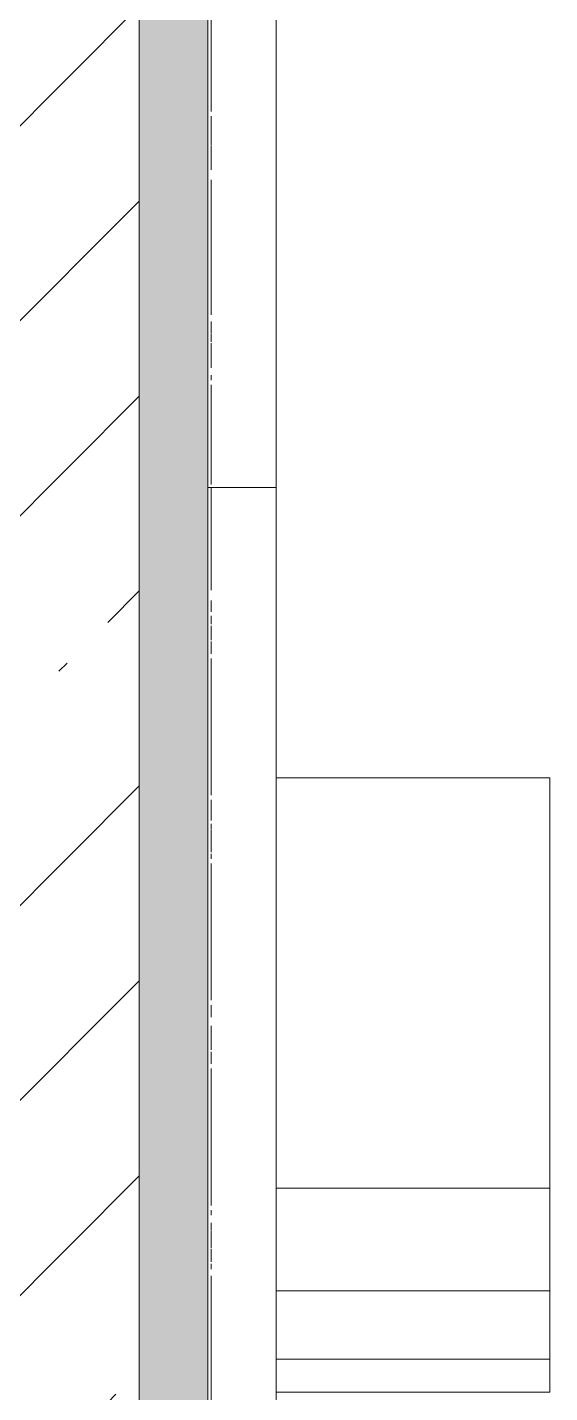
# Model space of a CAD drawing. Header units: millimetres. Extents: x 81494 to 296443, y -8553 to 29000.
# Drawn here: x 100767.2 to 100920, y 19989.7 to 20389.1 of the extents above; entities that cross this region are included whole.
import ezdxf

# ---------------------------------------------------------------- set-up
doc = ezdxf.new("R2010")
doc.units = ezdxf.units.MM
doc.layers.add('A-WALL', color=7, linetype='Continuous', lineweight=9)
doc.layers.add('I-WALL', color=7, linetype='Continuous', lineweight=9)
for name, color, linetype, lineweight, true_color in [('A-WALL-1', 9, 'Continuous', 9, 0x808080), ('A-WALL-FNSH-1', 9, 'Continuous', 9, 0x808080), ('I-FURN-1', 9, 'Continuous', 9, 0x808080)]:
    doc.layers.add(name, color=color, linetype=linetype, lineweight=lineweight, true_color=true_color)

# ---------------------------------------------------------------- blocks, each defined once
blk = doc.blocks.new('Бизиборд лего - бизиборд 1_21б-32328682-План расстановки мебели и оборудования 1 этажа в осях 23_1-33')
at = {"layer": 'I-FURN-1'}
for p, q in [((-765, 100), (-915, 100)), ((-915, 100), (-915, 20)), ((-915, 20), (-915, 100)), ((-915, 100), (-765, 100)), ((-765, 100), (-795, 100)), ((-795, 100), (-795, 20)), ((-795, 20), (-795, 100)), ((-795, 100), (-765, 100)), ((-745, 100), (-765, 100)), ((-765, 100), (-745, 100)), ((-765, 20), (-765, 100)), ((-765, 100), (-765, 20)), ((-735.37, 100), (-745, 100)), ((-745, 100), (-735.37, 100)), ((-735.37, 100), (-745, 100)), ((-745, 100), (-745, 20)), ((-745, 20), (-745, 100)), ((-745, 100), (-735.37, 100)), ((-735.37, 100), (-735.37, 20)), ((-735.37, 20), (-735.37, 100)), ((-1000, 20), (-1500, 20)), ((-1145, 20), (-1110, 20)), ((-1110, 20), (-1100.05, 20)), ((-1100.05, 20), (-1110, 20)), ((-1110, 20), (-1108.66, 20)), ((-1100.05, 20), (-1110, 20)), ((-1110, 20), (-1100.05, 20)), ((-1105, 20), (-1110, 20)), ((-1110, 20), (-1100.05, 20)), ((-1100.05, 20), (-1110, 20)), ((-1110, 20), (-1100.05, 20)), ((-1100.05, 20), (-1110, 20)), ((-1110, 20), (-1100.05, 20)), ((-1100.05, 20), (-1110, 20)), ((-1110, 20), (-1100.05, 20)), ((-1100.05, 20), (-1110, 20)), ((-1110, 20), (-1100.05, 20)), ((-1100.05, 20), (-1110, 20)), ((-1110, 20), (-1100.05, 20)), ((-1109.66, 20), (-1110, 20)), ((-1110, 20), (-1100.05, 20)), ((-1100.05, 20), (-1110, 20)), ((-1110, 20), (-1100.05, 20)), ((-1100.05, 20), (-1110, 20)), ((-1110, 20), (-1109.66, 20)), ((-1107.07, 20), (-1110, 20)), ((-1110, 20), (-1100.05, 20)), ((-1107.07, 20), (-1110, 20)), ((-1110, 20), (-1100.05, 20)), ((-1108.66, 20), (-1110, 20)), ((-1110, 20), (-1102.59, 20)), ((-1100.05, 20), (-1110, 20)), ((-1110, 20), (-1100.05, 20)), ((-1109.66, 20), (-1110, 20)), ((-1110, 20), (-1107.07, 20)), ((-1100.05, 20), (-1110, 20)), ((-1110, 20), (-1100.05, 20)), ((-1105, 20), (-1110, 20)), ((-1110, 20), (-1105, 20)), ((-1109.66, 20), (-1110, 20)), ((-1110, 20), (-1100.05, 20)), ((-1100.05, 20), (-1110, 20)), ((-1110, 20), (-1100.05, 20)), ((-1100.05, 20), (-1110, 20)), ((-1110, 20), (-1100.05, 20)), ((-1100.05, 20), (-1110, 20)), ((-1110, 20), (-1102.59, 20)), ((-1108.66, 20), (-1110, 20)), ((-1110, 20), (-1100.05, 20)), ((-1100.05, 20), (-1110, 20)), ((-1110, 20), (-1100.05, 20)), ((-1100.05, 20), (-1110, 20)), ((-1110, 20), (-1100.05, 20)), ((-1100.05, 20), (-1110, 20)), ((-1110, 20), (-1090, 20)), ((-1090, 20), (-1110, 20)), ((-1107.07, 20), (-1109.66, 20)), ((-1109.66, 20), (-1102.59, 20)), ((-1108.66, 20), (-1109.66, 20)), ((-1108.66, 20), (-1109.66, 20)), ((-1108.66, 20), (-1100.05, 20)), ((-1100.05, 20), (-1108.66, 20)), ((-1107.07, 20), (-1108.66, 20)), ((-1107.07, 20), (-1108.66, 20)), ((-1105, 20), (-1108.66, 20)), ((-1108.32, 20), (-1100.05, 20)), ((-1105, 20), (-1107.07, 20)), ((-1100.05, 20), (-1107.07, 20)), ((-1105, 20), (-1107.07, 20)), ((-1105, 20), (-1107.07, 20)), ((-1107.07, 20), (-1100.05, 20)), ((-1105, 20), (-1107.07, 20)), ((-1100.05, 20), (-1105, 20)), ((-1100.05, 20), (-1105, 20)), ((-1102.59, 20), (-1105, 20)), ((-1102.59, 20), (-1105, 20)), ((-1100.05, 20), (-1105, 20)), ((-1105, 20), (-1102.59, 20)), ((-1102.59, 20), (-1105, 20)), ((-1100.05, 20), (-1105, 20)), ((-1102.59, 20), (-1100.05, 20)), ((-1100.05, 20), (-1102.59, 20)), ((-1102.59, 20), (-1100.05, 20)), ((-1100.05, 20), (-1102.59, 20)), ((-1102.59, 20), (-1100.05, 20)), ((-1100.05, 20), (-1102.59, 20)), ((-1102.59, 20), (-1100.05, 20)), ((-1100.05, 20), (-1100, 20)), ((-1100, 20), (-1100.05, 20)), ((-1100.05, 20), (-1100, 20)), ((-1100, 20), (-1100.05, 20)), ((-1100.05, 20), (-1100, 20)), ((-1100, 20), (-1100.05, 20)), ((-1100.05, 20), (-1100, 20)), ((-1100, 20), (-1100.05, 20)), ((-1100.05, 20), (-1100, 20)), ((-1100, 20), (-1100.05, 20)), ((-1100.05, 20), (-1100, 20)), ((-1100, 20), (-1100.05, 20)), ((-1100.05, 20), (-1100, 20)), ((-1100, 20), (-1100.05, 20)), ((-1100.05, 20), (-1100, 20)), ((-1100, 20), (-1100.05, 20)), ((-1100.05, 20), (-1100, 20)), ((-1100, 20), (-1100.05, 20)), ((-1100.05, 20), (-1100, 20)), ((-1100, 20), (-1100.05, 20)), ((-1100.05, 20), (-1100, 20)), ((-1100, 20), (-1100.05, 20)), ((-1100.05, 20), (-1100, 20)), ((-1100, 20), (-1100.05, 20)), ((-1100.05, 20), (-1100, 20)), ((-1100, 20), (-1100.05, 20)), ((-1100.05, 20), (-1100, 20)), ((-1100, 20), (-1100.05, 20)), ((-1100.05, 20), (-1100, 20)), ((-1100, 20), (-1100.05, 20)), ((-1100.05, 20), (-1100, 20)), ((-1100, 20), (-1100.05, 20)), ((-1100.05, 20), (-1100, 20)), ((-1100, 20), (-1100.05, 20)), ((-1100.05, 20), (-1100, 20)), ((-1100, 20), (-1100.05, 20)), ((-1100.05, 20), (-1100, 20)), ((-1100, 20), (-1100.05, 20)), ((-1100.05, 20), (-1100, 20)), ((-1100, 20), (-1100.05, 20)), ((-1100.05, 20), (-1100, 20)), ((-1100, 20), (-1100.05, 20)), ((-1100.05, 20), (-1100, 20)), ((-1100, 20), (-1100.05, 20)), ((-1100.05, 20), (-1100, 20)), ((-1100, 20), (-1100.05, 20)), ((-1100.05, 20), (-1100, 20)), ((-1100, 20), (-1100.05, 20)), ((-1100.05, 20), (-1100, 20)), ((-1100, 20), (-1100.05, 20)), ((-1100.05, 20), (-1100, 20)), ((-1100, 20), (-1100.05, 20)), ((-1100, 20), (-1095.92, 20)), ((-1100, 20), (-1097.41, 20)), ((-1090, 20), (-1100, 20)), ((-1100, 20), (-1095, 20)), ((-1090, 20), (-1100, 20)), ((-1100, 20), (-1090, 20)), ((-1092.93, 20), (-1100, 20)), ((-1100, 20), (-1090, 20)), ((-1095, 20), (-1100, 20)), ((-1100, 20), (-1090, 20)), ((-1090, 20), (-1100, 20)), ((-1100, 20), (-1090, 20)), ((-1090, 20), (-1100, 20)), ((-1100, 20), (-1090, 20)), ((-1092.93, 20), (-1100, 20)), ((-1100, 20), (-1090, 20)), ((-1090, 20), (-1100, 20)), ((-1100, 20), (-1097.41, 20)), ((-1090, 20), (-1100, 20)), ((-1100, 20), (-1090, 20)), ((-1090, 20), (-1100, 20)), ((-1100, 20), (-1090, 20)), ((-1090, 20), (-1100, 20)), ((-1100, 20), (-1090, 20)), ((-1092.93, 20), (-1100, 20)), ((-1100, 20), (-1092.93, 20)), ((-1097.41, 20), (-1100, 20)), ((-1100, 20), (-1095, 20)), ((-1092.93, 20), (-1100, 20)), ((-1100, 20), (-1090, 20)), ((-1090, 20), (-1100, 20)), ((-1100, 20), (-1091.34, 20)), ((-1097.41, 20), (-1100, 20)), ((-1100, 20), (-1092.93, 20)), ((-1090, 20), (-1100, 20)), ((-1100, 20), (-1090, 20)), ((-1090, 20), (-1100, 20)), ((-1100, 20), (-1097.41, 20)), ((-1097.41, 20), (-1100, 20)), ((-1100, 20), (-1095, 20)), ((-1091.34, 20), (-1100, 20)), ((-1100, 20), (-1090, 20)), ((-1090, 20), (-1100, 20)), ((-1100, 20), (-1097.41, 20)), ((-1090, 20), (-1100, 20)), ((-1100, 20), (-1090, 20)), ((-1090, 20), (-1100, 20)), ((-1100, 20), (-1090, 20)), ((-1090, 20), (-1100, 20)), ((-1100, 20), (-1090, 20)), ((-1090, 20), (-1100, 20)), ((-1100, 20), (-1090, 20)), ((-1090, 20), (-1100, 20)), ((-1097.41, 20), (-1090, 20)), ((-1097.41, 20), (-1090, 20)), ((-1091.34, 20), (-1097.41, 20)), ((-1095, 20), (-1097.41, 20)), ((-1097.41, 20), (-1095, 20)), ((-1095, 20), (-1097.41, 20)), ((-1097.41, 20), (-1090, 20)), ((-1095, 20), (-1092.93, 20)), ((-1095, 20), (-1090, 20)), ((-1090, 20), (-1095, 20)), ((-1095, 20), (-1092.93, 20)), ((-1092.93, 20), (-1095, 20)), ((-1095, 20), (-1092.93, 20)), ((-1092.93, 20), (-1095, 20)), ((-1095, 20), (-1090, 20)), ((-1090, 20), (-1092.93, 20)), ((-1090, 20), (-1092.93, 20)), ((-1090.34, 20), (-1092.93, 20)), ((-1092.93, 20), (-1091.34, 20)), ((-1092.93, 20), (-1091.34, 20)), ((-1091.34, 20), (-1092.93, 20)), ((-1091.34, 20), (-1092.93, 20)), ((-1092.93, 20), (-1090, 20)), ((-1092.93, 20), (-1091.34, 20)), ((-1090.34, 20), (-1092.93, 20)), ((-1091.34, 20), (-1090.34, 20)), ((-1090.34, 20), (-1091.34, 20)), ((-1091.34, 20), (-1090.34, 20)), ((-1090, 20), (-1091.34, 20)), ((-1091.34, 20), (-1090, 20)), ((-1090, 20), (-1091.34, 20)), ((-1091.34, 20), (-1090.34, 20)), ((-1090, 20), (-1091.34, 20)), ((-1090, 20), (-1090.34, 20)), ((-1090.34, 20), (-1090, 20)), ((-1090, 20), (-1090.34, 20)), ((-1090.34, 20), (-1090, 20)), ((-1090.34, 20), (-1090, 20)), ((-1090, 20), (-1090.34, 20)), ((-1090, 20), (-1050.44, 20)), ((-1050, 20), (-1030, 20)), ((-1030, 20), (-1050, 20)), ((-1050, 20), (-1049.66, 20)), ((-1045, 20), (-1050, 20)), ((-1050, 20), (-1030.34, 20)), ((-1031.34, 20), (-1050, 20)), ((-1050, 20), (-1030, 20)), ((-1048.66, 20), (-1050, 20)), ((-1050, 20), (-1030, 20)), ((-1047.07, 20), (-1050, 20)), ((-1050, 20), (-1030, 20)), ((-1030, 20), (-1050, 20)), ((-1050, 20), (-1047.07, 20)), ((-1030, 20), (-1050, 20)), ((-1050, 20), (-1030, 20)), ((-1030, 20), (-1050, 20)), ((-1050, 20), (-1049.66, 20)), ((-1049.66, 20), (-1050, 20)), ((-1050, 20), (-1030, 20)), ((-1030, 20), (-1050, 20)), ((-1050, 20), (-1030, 20)), ((-1030, 20), (-1050, 20)), ((-1050, 20), (-1047.07, 20)), ((-1030, 20), (-1050, 20)), ((-1050, 20), (-1045, 20)), ((-1049.66, 20), (-1050, 20)), ((-1050, 20), (-1030.34, 20)), ((-1030, 20), (-1050, 20)), ((-1050, 20), (-1047.07, 20)), ((-1030, 20), (-1050, 20)), ((-1050, 20), (-1030, 20)), ((-1030, 20), (-1050, 20)), ((-1050, 20), (-1030, 20)), ((-1030, 20), (-1050, 20)), ((-1050, 20), (-1030, 20)), ((-1030, 20), (-1050, 20)), ((-1050, 20), (-1032.93, 20)), ((-1049.66, 20), (-1050, 20)), ((-1050, 20), (-1047.07, 20)), ((-1047.07, 20), (-1050, 20)), ((-1050, 20), (-1030, 20)), ((-1030, 20), (-1050, 20)), ((-1050, 20), (-1030, 20)), ((-1048.66, 20), (-1050, 20)), ((-1050, 20), (-1030, 20)), ((-1030, 20), (-1050, 20)), ((-1050, 20), (-1030, 20)), ((-1030, 20), (-1050, 20)), ((-1050, 20), (-1030, 20)), ((-1030, 20), (-1050, 20)), ((-1050, 20), (-1030, 20)), ((-1030, 20), (-1050, 20)), ((-1050, 20), (-1030, 20)), ((-1030, 20), (-1050, 20)), ((-1049.66, 20), (-1048.66, 20)), ((-1049.66, 20), (-1047.07, 20)), ((-1045, 20), (-1049.66, 20)), ((-1048.66, 20), (-1049.66, 20)), ((-1045, 20), (-1049.66, 20)), ((-1048.66, 20), (-1042.59, 20)), ((-1048.66, 20), (-1045, 20)), ((-1047.07, 20), (-1048.66, 20)), ((-1047.07, 20), (-1048.66, 20)), ((-1030, 20), (-1048.66, 20)), ((-1045, 20), (-1047.07, 20)), ((-1030, 20), (-1047.07, 20)), ((-1047.07, 20), (-1040, 20)), ((-1047.07, 20), (-1045, 20)), ((-1047.07, 20), (-1035, 20)), ((-1042.59, 20), (-1047.07, 20)), ((-1047.07, 20), (-1030, 20)), ((-1047.07, 20), (-1042.59, 20)), ((-1040, 20), (-1047.07, 20)), ((-1045, 20), (-1031.34, 20)), ((-1030, 20), (-1045, 20)), ((-1042.59, 20), (-1045, 20)), ((-1045, 20), (-1042.59, 20)), ((-1042.59, 20), (-1045, 20)), ((-1045, 20), (-1030, 20)), ((-1030, 20), (-1045, 20)), ((-1040, 20), (-1042.59, 20)), ((-1042.59, 20), (-1040, 20)), ((-1035, 20), (-1042.59, 20)), ((-1032.93, 20), (-1042.59, 20)), ((-1042.59, 20), (-1040, 20)), ((-1042.17, 20), (-1035, 20)), ((-1030, 20), (-1040, 20)), ((-1040, 20), (-1030, 20)), ((-1040, 20), (-1037.41, 20)), ((-1040, 20), (-1037.41, 20)), ((-1035, 20), (-1040, 20)), ((-1037.41, 20), (-1032.93, 20)), ((-1037.41, 20), (-1030.34, 20)), ((-1032.93, 20), (-1035, 20)), ((-1035, 20), (-1030, 20)), ((-1031.34, 20), (-1035, 20)), ((-1032.93, 20), (-1031.34, 20)), ((-1032.93, 20), (-1030, 20)), ((-1030, 20), (-1032.93, 20)), ((-1030, 20), (-1032.93, 20)), ((-1032.93, 20), (-1030, 20)), ((-1031.34, 20), (-1030, 20)), ((-1030, 20), (-1031.34, 20)), ((-1030.34, 20), (-1031.34, 20)), ((-1030.34, 20), (-1030, 20)), ((-1030.34, 20), (-1030, 20)), ((-1030.34, 20), (-1030, 20)), ((-1030, 20), (-1030.34, 20)), ((-1030, 20), (-1000, 20)), ((-1000, 0), (-1000, 20)), ((-1000, 20), (-1000, 0)), ((-500, 20), (-1000, 20)), ((-1000, 20), (-1000, 0)), ((-1000, 0), (-1000, 20)), ((-1000, 20), (-970, 20)), ((-970, 20), (-950, 20)), ((-950, 20), (-970, 20)), ((-970, 20), (-960, 20)), ((-969.66, 20), (-970, 20)), ((-970, 20), (-950, 20)), ((-968.66, 20), (-970, 20)), ((-970, 20), (-950, 20)), ((-950, 20), (-970, 20)), ((-970, 20), (-950, 20)), ((-950, 20), (-970, 20)), ((-970, 20), (-950, 20)), ((-950, 20), (-970, 20)), ((-970, 20), (-960, 20)), ((-950, 20), (-970, 20)), ((-970, 20), (-950.34, 20)), ((-950, 20), (-970, 20)), ((-970, 20), (-950, 20)), ((-950, 20), (-970, 20)), ((-970, 20), (-965, 20)), ((-950, 20), (-970, 20)), ((-970, 20), (-950, 20)), ((-950, 20), (-970, 20)), ((-970, 20), (-950, 20)), ((-967.07, 20), (-970, 20)), ((-970, 20), (-955, 20)), ((-968.66, 20), (-970, 20)), ((-970, 20), (-965, 20)), ((-957.41, 20), (-970, 20)), ((-970, 20), (-969.66, 20)), ((-968.66, 20), (-970, 20)), ((-970, 20), (-951.34, 20)), ((-950, 20), (-970, 20)), ((-970, 20), (-950, 20)), ((-950, 20), (-970, 20)), ((-970, 20), (-969.66, 20)), ((-952.93, 20), (-970, 20)), ((-970, 20), (-965, 20)), ((-962.59, 20), (-970, 20)), ((-970, 20), (-967.07, 20)), ((-950, 20), (-970, 20)), ((-970, 20), (-950, 20)), ((-969.66, 20), (-970, 20)), ((-970, 20), (-950, 20)), ((-950, 20), (-970, 20)), ((-970, 20), (-960, 20)), ((-969.66, 20), (-970, 20)), ((-970, 20), (-950, 20)), ((-967.07, 20), (-970, 20)), ((-970, 20), (-950, 20)), ((-950, 20), (-970, 20)), ((-970, 20), (-950, 20)), ((-950, 20), (-970, 20)), ((-970, 20), (-950, 20)), ((-950, 20), (-970, 20)), ((-960, 20), (-969.66, 20)), ((-969.66, 20), (-950.34, 20)), ((-969.66, 20), (-968.66, 20)), ((-967.07, 20), (-969.66, 20)), ((-950, 20), (-969.66, 20)), ((-960, 20), (-968.66, 20)), ((-967.07, 20), (-968.66, 20)), ((-955, 20), (-968.66, 20)), ((-968.66, 20), (-967.07, 20)), ((-967.07, 20), (-963.62, 20)), ((-950, 20), (-967.07, 20)), ((-965, 20), (-967.07, 20)), ((-967.07, 20), (-965, 20)), ((-967.07, 20), (-960, 20)), ((-965, 20), (-967.07, 20)), ((-950, 20), (-967.07, 20)), ((-965, 20), (-950, 20)), ((-962.59, 20), (-965, 20)), ((-965, 20), (-960, 20)), ((-965, 20), (-962.59, 20)), ((-965, 20), (-957.41, 20)), ((-951.34, 20), (-965, 20)), ((-962.59, 20), (-960, 20)), ((-960, 20), (-962.59, 20)), ((-962.59, 20), (-957.41, 20)), ((-957.41, 20), (-962.59, 20)), ((-960, 20), (-950, 20)), ((-952.93, 20), (-960, 20)), ((-952.93, 20), (-960, 20)), ((-960, 20), (-955, 20)), ((-957.41, 20), (-960, 20)), ((-960, 20), (-955, 20)), ((-960, 20), (-957.41, 20)), ((-960, 20), (-955, 20)), ((-959.49, 20), (-955.35, 20)), ((-955, 20), (-957.41, 20)), ((-950, 20), (-957.41, 20)), ((-957.41, 20), (-955, 20)), ((-957.41, 20), (-955, 20)), ((-955, 20), (-957.41, 20)), ((-957.41, 20), (-955, 20)), ((-955, 20), (-951.34, 20)), ((-955, 20), (-950, 20)), ((-955, 20), (-952.93, 20)), ((-952.93, 20), (-955, 20)), ((-955, 20), (-950, 20)), ((-950, 20), (-955, 20)), ((-955, 20), (-952.93, 20)), ((-955, 20), (-950.34, 20)), ((-952.93, 20), (-955, 20)), ((-955, 20), (-950, 20)), ((-955, 20), (-952.93, 20)), ((-950, 20), (-952.93, 20)), ((-950, 20), (-952.93, 20)), ((-952.93, 20), (-951.34, 20)), ((-951.34, 20), (-952.93, 20)), ((-952.93, 20), (-951.34, 20)), ((-950, 20), (-952.93, 20)), ((-950, 20), (-952.93, 20)), ((-952.93, 20), (-950, 20)), ((-951.34, 20), (-950.34, 20)), ((-950.34, 20), (-951.34, 20)), ((-951.34, 20), (-950, 20)), ((-951.34, 20), (-950, 20)), ((-950, 20), (-951.34, 20)), ((-950.34, 20), (-950, 20)), ((-950.34, 20), (-950, 20)), ((-950, 20), (-950.34, 20)), ((-950.34, 20), (-950, 20)), ((-950.34, 20), (-950, 20)), ((-950, 20), (-915, 20)), ((-915, 20), (-910, 20)), ((-915, 20), (-910, 20)), ((-910, 20), (-915, 20)), ((-910, 20), (-890, 20)), ((-890, 20), (-910, 20)), ((-910, 20), (-890, 20)), ((-908.66, 20), (-910, 20)), ((-910, 20), (-890, 20)), ((-895, 20), (-910, 20)), ((-910, 20), (-890, 20)), ((-890, 20), (-910, 20)), ((-910, 20), (-890, 20)), ((-890, 20), (-910, 20)), ((-910, 20), (-890, 20)), ((-890, 20), (-910, 20)), ((-910, 20), (-890, 20)), ((-890, 20), (-910, 20)), ((-910, 20), (-890, 20)), ((-890, 20), (-910, 20)), ((-910, 20), (-907.07, 20)), ((-890, 20), (-910, 20)), ((-910, 20), (-890, 20)), ((-890, 20), (-910, 20)), ((-910, 20), (-900, 20)), ((-907.07, 20), (-910, 20)), ((-910, 20), (-890, 20)), ((-890, 20), (-910, 20)), ((-910, 20), (-908.66, 20)), ((-890, 20), (-910, 20)), ((-910, 20), (-900, 20)), ((-890, 20), (-910, 20)), ((-910, 20), (-907.07, 20)), ((-890, 20), (-910, 20)), ((-910, 20), (-907.07, 20)), ((-900, 20), (-910, 20)), ((-910, 20), (-890, 20)), ((-909.66, 20), (-910, 20)), ((-910, 20), (-909.66, 20)), ((-909.66, 20), (-910, 20)), ((-910, 20), (-890, 20)), ((-890, 20), (-910, 20)), ((-910, 20), (-909.66, 20)), ((-909.66, 20), (-910, 20)), ((-910, 20), (-909.66, 20)), ((-902.59, 20), (-910, 20)), ((-910, 20), (-907.07, 20)), ((-890.34, 20), (-910, 20)), ((-910, 20), (-890, 20)), ((-890, 20), (-910, 20)), ((-910, 20), (-907.07, 20)), ((-907.07, 20), (-910, 20)), ((-910, 20), (-890, 20)), ((-890, 20), (-910, 20)), ((-910, 20), (-890, 20)), ((-890, 20), (-910, 20)), ((-910, 20), (-890, 20)), ((-890, 20), (-910, 20)), ((-895, 20), (-909.66, 20)), ((-909.66, 20), (-908.66, 20)), ((-908.66, 20), (-909.66, 20)), ((-909.66, 20), (-907.07, 20)), ((-905, 20), (-909.66, 20)), ((-909.66, 20), (-890, 20)), ((-908.66, 20), (-902.59, 20)), ((-907.07, 20), (-908.66, 20)), ((-908.66, 20), (-907.07, 20)), ((-908.66, 20), (-890, 20)), ((-907.07, 20), (-908.66, 20)), ((-908.66, 20), (-902.59, 20)), ((-902.59, 20), (-908.66, 20)), ((-905, 20), (-907.07, 20)), ((-907.07, 20), (-892.93, 20)), ((-905, 20), (-907.07, 20)), ((-907.07, 20), (-905, 20)), ((-907.07, 20), (-905, 20)), ((-907.07, 20), (-900, 20)), ((-905, 20), (-907.07, 20)), ((-907.07, 20), (-895, 20)), ((-907.07, 20), (-892.93, 20)), ((-907.07, 20), (-905, 20)), ((-891.34, 20), (-907.07, 20)), ((-890, 20), (-905, 20)), ((-900, 20), (-905, 20)), ((-905, 20), (-891.34, 20)), ((-905, 20), (-895, 20)), ((-902.59, 20), (-905, 20)), ((-902.59, 20), (-905, 20)), ((-905, 20), (-891.34, 20)), ((-900, 20), (-902.59, 20)), ((-900, 20), (-902.59, 20)), ((-890, 20), (-902.59, 20)), ((-901.61, 20), (-893.34, 20)), ((-901.61, 20), (-893.34, 20)), ((-893.34, 20), (-901.61, 20)), ((-900, 20), (-895, 20)), ((-890, 20), (-900, 20)), ((-900, 20), (-890, 20)), ((-900, 20), (-890, 20)), ((-890, 20), (-900, 20)), ((-897.41, 20), (-900, 20)), ((-897.41, 20), (-900, 20)), ((-890, 20), (-897.41, 20)), ((-895, 20), (-897.41, 20)), ((-890, 20), (-895, 20)), ((-895, 20), (-892.93, 20)), ((-895, 20), (-892.93, 20)), ((-890, 20), (-895, 20)), ((-895, 20), (-890.34, 20)), ((-890, 20), (-895, 20)), ((-892.93, 20), (-891.34, 20)), ((-892.93, 20), (-890, 20)), ((-892.93, 20), (-891.34, 20)), ((-892.93, 20), (-891.34, 20)), ((-892.93, 20), (-890, 20)), ((-892.93, 20), (-891.34, 20)), ((-891.34, 20), (-892.93, 20)), ((-891.34, 20), (-890, 20)), ((-891.34, 20), (-890, 20)), ((-891.34, 20), (-890, 20)), ((-891.34, 20), (-890, 20)), ((-890, 20), (-891.34, 20)), ((-890.34, 20), (-890, 20)), ((-890, 20), (-890.34, 20)), ((-890, 20), (-850, 20)), ((-890, 20), (-850, 20)), ((-850, 20), (-890, 20)), ((-850, 20), (-830, 20)), ((-830, 20), (-850, 20)), ((-850, 20), (-830.34, 20)), ((-837.41, 20), (-850, 20)), ((-850, 20), (-849.66, 20)), ((-849.66, 20), (-850, 20)), ((-850, 20), (-830, 20)), ((-830, 20), (-850, 20)), ((-850, 20), (-830, 20)), ((-830, 20), (-850, 20)), ((-850, 20), (-830, 20)), ((-830, 20), (-850, 20)), ((-850, 20), (-830, 20)), ((-830, 20), (-850, 20)), ((-850, 20), (-830, 20)), ((-849.66, 20), (-850, 20)), ((-850, 20), (-848.66, 20)), ((-849.66, 20), (-850, 20)), ((-850, 20), (-830, 20)), ((-848.66, 20), (-850, 20)), ((-850, 20), (-830, 20)), ((-849.66, 20), (-850, 20)), ((-850, 20), (-830, 20)), ((-830, 20), (-850, 20)), ((-850, 20), (-840, 20)), ((-842.59, 20), (-850, 20)), ((-850, 20), (-830, 20)), ((-830, 20), (-850, 20)), ((-850, 20), (-830, 20)), ((-830.34, 20), (-850, 20)), ((-850, 20), (-840, 20)), ((-830, 20), (-850, 20)), ((-850, 20), (-830, 20)), ((-849.66, 20), (-850, 20)), ((-850, 20), (-849.66, 20)), ((-830, 20), (-850, 20)), ((-850, 20), (-830, 20)), ((-830, 20), (-850, 20)), ((-850, 20), (-849.66, 20)), ((-842.59, 20), (-850, 20)), ((-850, 20), (-847.07, 20)), ((-845, 20), (-850, 20)), ((-850, 20), (-848.66, 20)), ((-830, 20), (-850, 20)), ((-850, 20), (-830, 20)), ((-830, 20), (-850, 20)), ((-850, 20), (-849.66, 20)), ((-830, 20), (-850, 20)), ((-850, 20), (-830, 20)), ((-830, 20), (-850, 20)), ((-850, 20), (-830, 20)), ((-830, 20), (-850, 20)), ((-850, 20), (-837.41, 20)), ((-830, 20), (-850, 20)), ((-849.66, 20), (-832.93, 20)), ((-842.59, 20), (-849.66, 20)), ((-848.66, 20), (-849.66, 20)), ((-830, 20), (-849.66, 20)), ((-848.66, 20), (-849.66, 20)), ((-847.07, 20), (-849.66, 20)), ((-849.66, 20), (-848.66, 20)), ((-849.66, 20), (-848.66, 20)), ((-849.66, 20), (-845, 20)), ((-830, 20), (-848.66, 20)), ((-848.66, 20), (-831.34, 20)), ((-830, 20), (-848.66, 20)), ((-847.07, 20), (-848.66, 20)), ((-848.66, 20), (-847.07, 20)), ((-848.66, 20), (-847.07, 20)), ((-848.66, 20), (-847.07, 20)), ((-847.07, 20), (-843.73, 20)), ((-845, 20), (-847.07, 20)), ((-837.41, 20), (-847.07, 20)), ((-847.07, 20), (-830, 20)), ((-847.07, 20), (-842.59, 20)), ((-847.07, 20), (-830, 20)), ((-847.07, 20), (-845, 20)), ((-847.07, 20), (-843.73, 20)), ((-843.73, 20), (-847.07, 20)), ((-830, 20), (-845, 20)), ((-830.34, 20), (-845, 20)), ((-845, 20), (-830, 20)), ((-845, 20), (-840, 20)), ((-842.59, 20), (-835.46, 20)), ((-830, 20), (-842.59, 20)), ((-830, 20), (-842.59, 20)), ((-842.59, 20), (-840, 20)), ((-835, 20), (-842.59, 20)), ((-842.59, 20), (-835.46, 20)), ((-835.46, 20), (-842.59, 20)), ((-840, 20), (-830, 20)), ((-840, 20), (-830, 20)), ((-840, 20), (-837.41, 20)), ((-840, 20), (-837.41, 20)), ((-830, 20), (-837.41, 20)), ((-830, 20), (-837.41, 20)), ((-837.41, 20), (-835, 20)), ((-837.41, 20), (-830.34, 20)), ((-837.41, 20), (-830, 20)), ((-835, 20), (-831.34, 20)), ((-835, 20), (-832.93, 20)), ((-830.34, 20), (-835, 20)), ((-835, 20), (-831.34, 20)), ((-831.34, 20), (-835, 20)), ((-832.93, 20), (-830, 20)), ((-832.93, 20), (-830, 20)), ((-831.34, 20), (-830, 20)), ((-830.34, 20), (-830, 20)), ((-830, 20), (-830.34, 20)), ((-830, 20), (-830.34, 20)), ((-830, 20), (-830.34, 20)), ((-830.34, 20), (-830, 20)), ((-830, 20), (-795, 20)), ((-830, 20), (-790, 20)), ((-790, 20), (-830, 20)), ((-795, 20), (-790, 20)), ((-795, 20), (-790, 20)), ((-790, 20), (-795, 20)), ((-790, 20), (-782.59, 20)), ((-770, 20), (-790, 20)), ((-790, 20), (-770, 20)), ((-770, 20), (-790, 20)), ((-790, 20), (-770, 20)), ((-770, 20), (-790, 20)), ((-790, 20), (-770, 20)), ((-775, 20), (-790, 20)), ((-790, 20), (-772.93, 20)), ((-782.59, 20), (-790, 20)), ((-790, 20), (-770, 20)), ((-770, 20), (-790, 20)), ((-790, 20), (-770, 20)), ((-770, 20), (-790, 20)), ((-790, 20), (-770, 20)), ((-770, 20), (-790, 20)), ((-790, 20), (-789.66, 20)), ((-770, 20), (-790, 20)), ((-790, 20), (-770, 20)), ((-789.66, 20), (-790, 20)), ((-790, 20), (-771.34, 20)), ((-787.07, 20), (-790, 20)), ((-790, 20), (-770, 20)), ((-775, 20), (-790, 20)), ((-790, 20), (-775, 20)), ((-775, 20), (-790, 20)), ((-790, 20), (-788.66, 20)), ((-770, 20), (-790, 20)), ((-790, 20), (-789.66, 20)), ((-787.07, 20), (-790, 20)), ((-790, 20), (-770, 20)), ((-785, 20), (-790, 20)), ((-790, 20), (-770, 20)), ((-770, 20), (-790, 20)), ((-790, 20), (-770, 20)), ((-770, 20), (-790, 20)), ((-790, 20), (-770, 20)), ((-770.34, 20), (-790, 20)), ((-790, 20), (-789.66, 20)), ((-770.34, 20), (-790, 20)), ((-790, 20), (-785, 20)), ((-789.66, 20), (-790, 20)), ((-790, 20), (-770, 20)), ((-770, 20), (-790, 20)), ((-790, 20), (-770, 20)), ((-770, 20), (-790, 20)), ((-790, 20), (-788.66, 20)), ((-787.07, 20), (-790, 20)), ((-790, 20), (-770, 20)), ((-770, 20), (-790, 20)), ((-790, 20), (-770, 20)), ((-770, 20), (-790, 20)), ((-790, 20), (-770, 20)), ((-775, 20), (-790, 20)), ((-789.66, 20), (-770, 20)), ((-788.66, 20), (-789.66, 20)), ((-789.66, 20), (-788.66, 20)), ((-789.66, 20), (-770, 20)), ((-770, 20), (-789.66, 20)), ((-788.66, 20), (-785.85, 20)), ((-775, 20), (-788.66, 20)), ((-788.66, 20), (-770, 20)), ((-788.66, 20), (-777.41, 20)), ((-788.66, 20), (-770, 20)), ((-788.66, 20), (-785.85, 20)), ((-785.85, 20), (-788.66, 20)), ((-788.66, 20), (-785.85, 20)), ((-785.85, 20), (-788.66, 20)), ((-770.34, 20), (-787.07, 20)), ((-782.59, 20), (-787.07, 20)), ((-782.59, 20), (-787.07, 20)), ((-785, 20), (-777.58, 20)), ((-770, 20), (-785, 20)), ((-785, 20), (-770, 20)), ((-785, 20), (-777.58, 20)), ((-777.58, 20), (-785, 20)), ((-785, 20), (-777.58, 20)), ((-777.58, 20), (-785, 20)), ((-782.59, 20), (-770, 20)), ((-770.34, 20), (-782.59, 20)), ((-780, 20), (-782.59, 20)), ((-777.41, 20), (-782.59, 20)), ((-777.41, 20), (-780, 20)), ((-777.41, 20), (-773.45, 20)), ((-777.41, 20), (-770, 20)), ((-775, 20), (-777.41, 20)), ((-770, 20), (-777.41, 20)), ((-777.41, 20), (-773.45, 20)), ((-773.45, 20), (-777.41, 20)), ((-777.41, 20), (-773.45, 20)), ((-773.45, 20), (-777.41, 20)), ((-770, 20), (-775, 20)), ((-770.34, 20), (-775, 20)), ((-772.93, 20), (-775, 20)), ((-775, 20), (-772.93, 20)), ((-772.93, 20), (-775, 20)), ((-771.34, 20), (-775, 20)), ((-770, 20), (-775, 20)), ((-772.93, 20), (-771.34, 20)), ((-772.93, 20), (-770.34, 20)), ((-771.34, 20), (-772.93, 20)), ((-772.93, 20), (-771.34, 20)), ((-771.34, 20), (-772.93, 20)), ((-772.93, 20), (-771.34, 20)), ((-771.34, 20), (-772.93, 20)), ((-772.93, 20), (-771.34, 20)), ((-771.34, 20), (-772.93, 20)), ((-771.34, 20), (-770.34, 20)), ((-770, 20), (-771.34, 20)), ((-771.34, 20), (-770.34, 20)), ((-770.34, 20), (-771.34, 20)), ((-770, 20), (-771.34, 20)), ((-770.34, 20), (-770, 20)), ((-770, 20), (-770.34, 20)), ((-770, 20), (-770.34, 20)), ((-770.34, 20), (-770, 20)), ((-770, 20), (-770.34, 20)), ((-770.34, 20), (-770, 20)), ((-770, 20), (-770.34, 20)), ((-770, 20), (-770.34, 20)), ((-770, 20), (-770.34, 20)), ((-769.32, 20), (-765, 20)), ((-769.32, 20), (-765, 20)), ((-765, 20), (-769.32, 20)), ((-769.32, 20), (-765, 20)), ((-765, 20), (-769.32, 20)), ((-765, 20), (-745, 20)), ((-765, 20), (-745, 20)), ((-745, 20), (-765, 20)), ((-745, 20), (-736.24, 20)), ((-745, 20), (-736.24, 20)), ((-736.24, 20), (-745, 20)), ((-745, 20), (-736.24, 20)), ((-736.24, 20), (-745, 20)), ((-1500, 0), (-1000, 0)), ((-1100.05, 0), (-1110, 0)), ((-1110, 0), (-1100.05, 0)), ((-1100.05, 0), (-1110, 0)), ((-1110, 0), (-1100.05, 0)), ((-1108.66, 0), (-1110, 0)), ((-1110, 0), (-1100.05, 0)), ((-1100.05, 0), (-1110, 0)), ((-1110, 0), (-1100.05, 0)), ((-1100.05, 0), (-1110, 0)), ((-1110, 0), (-1100.05, 0)), ((-1100.05, 0), (-1110, 0)), ((-1110, 0), (-1100.05, 0)), ((-1090, 0), (-1110, 0)), ((-1110, 0), (-1090, 0)), ((-1100.05, 0), (-1108.66, 0)), ((-1100, 0), (-1100.05, 0)), ((-1100.05, 0), (-1100, 0)), ((-1100, 0), (-1100.05, 0)), ((-1100.05, 0), (-1100, 0)), ((-1100, 0), (-1100.05, 0)), ((-1100.05, 0), (-1100, 0)), ((-1100, 0), (-1100.05, 0)), ((-1100.05, 0), (-1100, 0)), ((-1100, 0), (-1100.05, 0)), ((-1100.05, 0), (-1100, 0)), ((-1100, 0), (-1100.05, 0)), ((-1100.05, 0), (-1100, 0)), ((-1090, 0), (-1100, 0)), ((-1100, 0), (-1090, 0)), ((-1092.93, 0), (-1100, 0)), ((-1100, 0), (-1090, 0)), ((-1091.34, 0), (-1100, 0)), ((-1100, 0), (-1092.93, 0)), ((-1090, 0), (-1100, 0)), ((-1100, 0), (-1090, 0)), ((-1090, 0), (-1100, 0)), ((-1100, 0), (-1090, 0)), ((-1090, 0), (-1100, 0)), ((-1100, 0), (-1090, 0)), ((-1091.34, 0), (-1092.93, 0)), ((-1092.93, 0), (-1091.34, 0)), ((-1090.34, 0), (-1091.34, 0)), ((-1090.34, 0), (-1091.34, 0)), ((-1091.34, 0), (-1090.34, 0)), ((-1090, 0), (-1090.34, 0)), ((-1090, 0), (-1090.34, 0)), ((-1090.34, 0), (-1090, 0)), ((-1030, 0), (-1050, 0)), ((-1050, 0), (-1030, 0)), ((-1030, 0), (-1050, 0)), ((-1050, 0), (-1030, 0)), ((-1042.59, 0), (-1050, 0)), ((-1050, 0), (-1047.07, 0)), ((-1047.07, 0), (-1050, 0)), ((-1050, 0), (-1030, 0)), ((-1030, 0), (-1050, 0)), ((-1050, 0), (-1030, 0)), ((-1030, 0), (-1050, 0)), ((-1050, 0), (-1030, 0)), ((-1030, 0), (-1050, 0)), ((-1050, 0), (-1030, 0)), ((-1047.07, 0), (-1035, 0)), ((-1037.41, 0), (-1047.07, 0)), ((-1040, 0), (-1042.59, 0)), ((-1037.41, 0), (-1040, 0)), ((-1030, 0), (-1037.41, 0)), ((-1030, 0), (-1037.41, 0)), ((-1035, 0), (-1032.93, 0)), ((-1032.93, 0), (-1030, 0)), ((-1000, 0), (-500, 0)), ((-951.34, 0), (-970, 0)), ((-970, 0), (-951.34, 0)), ((-951.34, 0), (-970, 0)), ((-970, 0), (-951.34, 0)), ((-951.34, 0), (-970, 0)), ((-970, 0), (-951.34, 0)), ((-962.59, 0), (-970, 0)), ((-970, 0), (-951.34, 0)), ((-951.34, 0), (-970, 0)), ((-970, 0), (-951.34, 0)), ((-968.66, 0), (-970, 0)), ((-970, 0), (-969.66, 0)), ((-950, 0), (-970, 0)), ((-970, 0), (-955, 0)), ((-969.66, 0), (-967.07, 0)), ((-965, 0), (-968.66, 0)), ((-967.07, 0), (-962.59, 0)), ((-960, 0), (-965, 0)), ((-957.41, 0), (-962.59, 0)), ((-962.59, 0), (-960, 0)), ((-957.41, 0), (-960, 0)), ((-960, 0), (-957.41, 0)), ((-951.34, 0), (-957.41, 0)), ((-952.93, 0), (-957.41, 0)), ((-957.41, 0), (-955, 0)), ((-955, 0), (-952.93, 0)), ((-955, 0), (-950, 0)), ((-951.34, 0), (-952.93, 0)), ((-952.93, 0), (-951.34, 0)), ((-951.19, 0), (-951.34, 0)), ((-951.34, 0), (-951.19, 0)), ((-951.19, 0), (-951.34, 0)), ((-951.34, 0), (-951.19, 0)), ((-951.19, 0), (-951.34, 0)), ((-951.34, 0), (-951.19, 0)), ((-951.19, 0), (-951.34, 0)), ((-951.34, 0), (-951.19, 0)), ((-951.19, 0), (-951.34, 0)), ((-951.34, 0), (-951.19, 0)), ((-951.19, 0), (-951.34, 0)), ((-951.34, 0), (-951.19, 0)), ((-950, 0), (-951.19, 0)), ((-951.19, 0), (-950, 0)), ((-950, 0), (-951.19, 0)), ((-951.19, 0), (-950, 0)), ((-950, 0), (-951.19, 0)), ((-951.19, 0), (-950, 0)), ((-950, 0), (-951.19, 0)), ((-951.19, 0), (-950, 0)), ((-950, 0), (-951.19, 0)), ((-951.19, 0), (-950, 0)), ((-950.34, 0), (-951.19, 0)), ((-951.19, 0), (-950.34, 0)), ((-950, 0), (-950.34, 0)), ((-950.34, 0), (-950, 0)), ((-890, 0), (-910, 0)), ((-910, 0), (-890, 0)), ((-890, 0), (-910, 0)), ((-910, 0), (-890, 0)), ((-890, 0), (-910, 0)), ((-910, 0), (-890, 0)), ((-890, 0), (-910, 0)), ((-910, 0), (-895, 0)), ((-890, 0), (-910, 0)), ((-910, 0), (-890, 0)), ((-900, 0), (-910, 0)), ((-910, 0), (-890, 0)), ((-890, 0), (-910, 0)), ((-910, 0), (-890, 0)), ((-895, 0), (-900, 0)), ((-895, 0), (-891.34, 0)), ((-890.34, 0), (-895, 0)), ((-891.34, 0), (-890, 0)), ((-890, 0), (-890.34, 0)), ((-830, 0), (-850, 0)), ((-850, 0), (-830, 0)), ((-830, 0), (-850, 0)), ((-850, 0), (-830, 0)), ((-830, 0), (-850, 0)), ((-850, 0), (-830, 0)), ((-830, 0), (-850, 0)), ((-850, 0), (-830, 0)), ((-830, 0), (-850, 0)), ((-850, 0), (-830, 0)), ((-830, 0), (-850, 0)), ((-850, 0), (-837.41, 0)), ((-830, 0), (-850, 0)), ((-850, 0), (-832.93, 0)), ((-837.41, 0), (-830, 0)), ((-832.93, 0), (-830, 0)), ((-770, 0), (-790, 0)), ((-790, 0), (-770, 0)), ((-770, 0), (-790, 0)), ((-790, 0), (-770, 0)), ((-770, 0), (-790, 0)), ((-790, 0), (-770, 0)), ((-775, 0), (-790, 0)), ((-790, 0), (-770, 0)), ((-770, 0), (-790, 0)), ((-790, 0), (-770, 0)), ((-770, 0), (-790, 0)), ((-790, 0), (-770, 0)), ((-770, 0), (-790, 0)), ((-790, 0), (-788.66, 0)), ((-788.66, 0), (-775, 0)), ((-770, 0), (-775, 0)), ((-775, 0), (-770, 0))]:
    blk.add_line(p, q, dxfattribs=at)

msp = doc.modelspace()

# ---------------------------------------------------------------- hatches: boundary and pattern name
at = {"layer": 'I-WALL'}
h = msp.add_hatch(dxfattribs=at)
h.set_pattern_fill('FP_2', color=256, style=0, pattern_type=2)
h.set_pattern_definition([(45, (0, 0), (-57.024626, 57.024626), []), (45, (57.025, 0), (-57.024626, 57.024626), [100.806, -20.161, 3.353, -16.808])])
h.paths.add_polyline_path([(100800, 17750), (100800, 21400), (100580, 21400), (100580, 17750), (100644.79, 17750)])
h = msp.add_hatch(dxfattribs=at)
h.set_pattern_fill('FP_67', color=256, style=0, pattern_type=2)
h.set_pattern_definition([(0, (0, 0), (121.92, 30.48), [10.058, -81.382, 10.058, -81.382, -487.68]), (0, (0, 0), (121.92, 30.48), [-182.88, 10.058, -172.822, 10.058, -81.382, -213.36]), (0, (0, 0), (121.92, 30.48), [-457.2, 10.058, -50.902, 10.058, -142.342]), (120, (45.72, 15.24), (-87.356454, 90.345817), [10.058, -81.382, 10.058, -81.382, -487.68]), (120, (45.72, 15.24), (-87.356454, 90.345817), [-182.88, 10.058, -172.822, 10.058, -81.382, -213.36]), (120, (45.72, 15.24), (-87.356454, 90.345817), [-457.2, 10.058, -50.902, 10.058, -142.342]), (240, (60.96, 76.2), (-34.563546, -120.825817), [10.058, -81.382, 10.058, -81.382, -487.68]), (240, (60.96, 76.2), (-34.563546, -120.825817), [-182.88, 10.058, -172.822, 10.058, -81.382, -213.36]), (240, (60.96, 76.2), (-34.563546, -120.825817), [-457.2, 10.058, -50.902, 10.058, -142.342])])
h.paths.add_polyline_path([(100816.36, 17750), (100820, 17750), (100820, 20791.5), (100800, 20791.5), (100800, 17750)])

# ---------------------------------------------------------------- linework, layer by layer
at = {"layer": 'A-WALL'}
for p, q in [((100820, 20364.5), (100820, 20404.16)), ((100820, 20354.55), (100820, 20363.16)), ((100820, 20347.43), (100820, 20354.5)), ((100820, 20304.94), (100820, 20344.5)), ((100820, 20297.09), (100820, 20303.16)), ((100820, 20289.5), (100820, 20296.67)), ((100820, 20285.84), (100820, 20287.43)), ((100820, 20255.33), (100820, 20284.5)), ((100820, 20224.5), (100820, 20254.5)), ((100820, 20218.12), (100820, 20221.57)), ((100820, 20214.5), (100820, 20217.09)), ((100820, 20209.85), (100820, 20213.99)), ((100820, 20205.84), (100820, 20209.5)), ((100820, 20164.5), (100820, 20204.5)), ((100820, 20157.09), (100820, 20163.16)), ((100820, 20147.84), (100820, 20156.11)), ((100820, 20145.84), (100820, 20147.43)), ((100820, 20104.5), (100820, 20144.5)), ((100820, 20098.23), (100820, 20103.16)), ((100820, 20089.96), (100820, 20097.09)), ((100820, 20085.84), (100820, 20089.5)), ((100820, 20044.5), (100820, 20084.5)), ((100820, 20040.35), (100820, 20043.16)), ((100820, 20032.08), (100820, 20039.5)), ((100820, 20027.95), (100820, 20031.91)), ((100820, 20025.84), (100820, 20027.43)), ((100820, 19984.5), (100820, 20023.82))]:
    msp.add_line(p, q, dxfattribs=at)
at = {"layer": 'A-WALL-1'}
msp.add_line((100800, 21400), (100800, 17530), dxfattribs=at)
at = {"layer": 'A-WALL-FNSH-1'}
for p, q in [((100821, 20364.48), (100821, 20404.16)), ((100821, 20361.57), (100821, 20363.08)), ((100821, 20359.5), (100821, 20361.47)), ((100821, 20357.09), (100821, 20359.38)), ((100821, 20354.55), (100821, 20356.96)), ((100821, 20351.91), (100821, 20354.37)), ((100821, 20349.5), (100821, 20351.79)), ((100821, 20347.43), (100821, 20349.4)), ((100821, 20304.94), (100821, 20344.5)), ((100821, 20301.57), (100821, 20303.08)), ((100821, 20299.5), (100821, 20301.47)), ((100821, 20297.09), (100821, 20299.38)), ((100821, 20294.5), (100821, 20296.67)), ((100821, 20291.91), (100821, 20294.37)), ((100821, 20289.5), (100821, 20291.79)), ((100821, 20285.84), (100821, 20287.35)), ((100821, 20255.33), (100821, 20284.5)), ((100821, 20224.48), (100821, 20254.5)), ((100821, 20219.5), (100821, 20221.47)), ((100821, 20218.12), (100821, 20219.38)), ((100821, 20214.5), (100821, 20216.96)), ((100821, 20211.91), (100821, 20213.99)), ((100821, 20209.85), (100821, 20211.79)), ((100821, 20207.43), (100821, 20209.4)), ((100821, 20205.84), (100821, 20207.35)), ((100821, 20164.48), (100821, 20204.5)), ((100821, 20161.57), (100821, 20163.08)), ((100821, 20159.5), (100821, 20161.47)), ((100821, 20157.09), (100821, 20159.38)), ((100821, 20154.5), (100821, 20156.11)), ((100821, 20151.91), (100821, 20154.37)), ((100821, 20149.5), (100821, 20151.79)), ((100821, 20147.84), (100821, 20149.4)), ((100821, 20145.84), (100821, 20147.35)), ((100821, 20104.48), (100821, 20144.5)), ((100821, 20101.57), (100821, 20103.08)), ((100821, 20099.5), (100821, 20101.47)), ((100821, 20094.5), (100821, 20096.96)), ((100821, 20091.91), (100821, 20094.37)), ((100821, 20089.96), (100821, 20091.79)), ((100821, 20087.43), (100821, 20089.4)), ((100821, 20085.84), (100821, 20087.35)), ((100821, 20044.48), (100821, 20084.5)), ((100821, 20041.57), (100821, 20043.08)), ((100821, 20037.09), (100821, 20039.38)), ((100821, 20034.5), (100821, 20036.96)), ((100821, 20032.08), (100821, 20034.37)), ((100821, 20029.5), (100821, 20031.79)), ((100821, 20027.95), (100821, 20029.4)), ((100821, 20025.84), (100821, 20027.35)), ((100821, 19984.48), (100821, 20023.82))]:
    msp.add_line(p, q, dxfattribs=at)

# ---------------------------------------------------------------- block references
at = {"layer": 'I-FURN-1', "rotation": 270.0000000000001}
msp.add_blockref('Бизиборд лего - бизиборд 1_21б-32328682-План расстановки мебели и оборудования 1 этажа в осях 23_1-33', (100820, 19254.5), dxfattribs=at)

doc.saveas('drawing.dxf')
